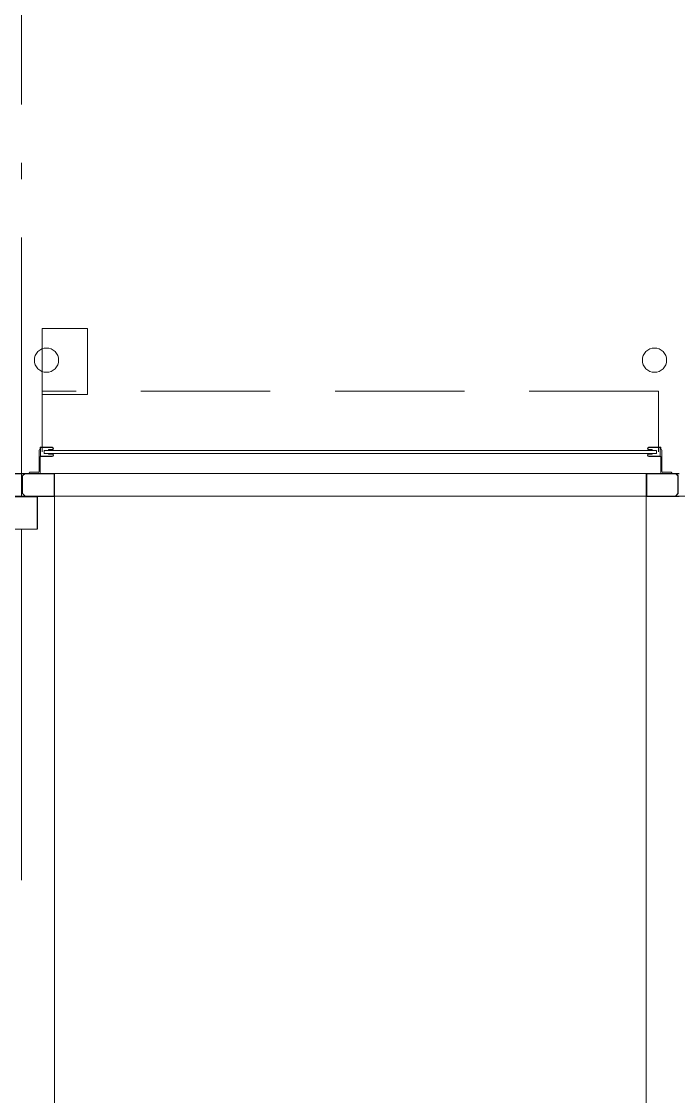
# Model space of a CAD drawing. Header units: metres. Extents: x -55 to 260, y -121 to 64.
# Drawn here: x 12.19 to 16.25, y -64.67 to -58.03 of the extents above; entities that cross this region are included whole.
import ezdxf

# ---------------------------------------------------------------- set-up
doc = ezdxf.new("R2010")
doc.units = ezdxf.units.M
doc.linetypes.add('01_Grid', pattern=[2.32, 1.6, -0.36, 0, -0.36])
doc.linetypes.add('04_Proyection', pattern=[1.2, 0.8, -0.4])
for name, color, linetype, lineweight in [('0-1', 7, 'Continuous', 5), ('03EJES-1', 1, '01_Grid', 5), ('06MUR-1', 253, 'Continuous', 5), ('06MUR-2', 53, 'Continuous', 25), ('06MUREXT-1', 9, 'Continuous', 15), ('06MUREXT-2', 133, 'Continuous', 5), ('11PUER-1', 253, 'Continuous', 5), ('11PUER-3', 133, '04_Proyection', 5), ('17EQAGUA-1', 253, 'Continuous', 5), ('46BANQ-1', 253, 'Continuous', 5), ('54ESTRUCTURA-1', 43, 'Continuous', 13), ('54ESTRUCTURA-2', 253, 'Continuous', 5), ('54ESTRUCTURA-4', 133, 'Continuous', 5), ('70LINEA-3', 213, 'Continuous', 9), ('70LINEA-4', 253, '04_Proyection', 5), ('70LINEA-5', 43, 'Continuous', 13), ('70LINEA_0_25-1', 9, 'Continuous', 15)]:
    doc.layers.add(name, color=color, linetype=linetype, lineweight=lineweight)
pattern_1 = [(50, (0, 0), (2.91481, -0.25534), [0.3048, -3.353]), (355, (0, 0), (-0.5639, 3.05678), [0.24384, -2.682]), (100.451, (0.243, -0.0213), (2.35075, 2.8019), [0.25904, -2.849]), (46.184, (0, 0.8128), (4.33666, -0.6728), [0.4572, -5.029]), (96.636, (0.3614, 0.7567), (3.798, 3.95842), [0.38856, -4.274]), (351.184, (0, 0.813), (3.79858, 3.9586), [0.36576, -4.023]), (21, (0.4064, 0.6096), (2.42556, -1.63645), [0.3048, -3.353]), (326, (0.4064, 0.6096), (0.98876, 2.9469), [0.24384, -2.682]), (71.451, (0.6086, 0.4733), (3.4144, 1.31093), [0.25904, -2.849]), (37.5, (0, 0), (0.04956, 1.3527), [0.13411, -2.516, 0.13411, -2.589, -2.692]), (37.5, (0, 0), (0.04956, 1.3527), [-5.373, 0.13411, -2.558]), (7.5, (0, 0), (1.06888, 1.603233), [0.13411, -1.418, 0.13411, -2.455, -1.026]), (7.5, (0, 0), (1.06888, 1.603233), [-4.141, 0.13411, -0.89205]), (327.5, (-0.9063, 0), (2.169315, -0.091976), [0.13411, -0.88189, 0.13411, -3.036, -4.206]), (327.5, (-0.9063, 0), (2.169315, -0.091976), [-4.186, 0.13411, -4.072]), (317.5, (-1.313, 0), (2.370307, 0.40642), [0.13411, -1.187, 0.13411, -1.971, -2.987]), (317.5, (-1.313, 0), (2.370307, 0.40642), [-3.426, 0.13411, -2.853])]

# ---------------------------------------------------------------- blocks, each defined once
blk = doc.blocks.new('Roll Up - 12_x14_-7620177-A1 _ A700')
at = {"layer": '11PUER-1'}
for p, q in [((-0.2413, 0.139), (-0.3112, 0.139)), ((-0.2413, 0.0355), (-0.2413, 0.139)), ((3.664, 0.139), (3.5941, 0.139)), ((3.5941, 0.139), (3.5941, 0.0355)), ((-0.3067, 0.1326), (-0.254, 0.1326)), ((-0.2476, 0.1263), (-0.2476, -0.0049)), ((3.6004, -0.0049), (3.6004, 0.1263)), ((3.6068, 0.1326), (3.6595, 0.1326)), ((-0.1671, 0.0355), (-0.2413, 0.0355)), ((-0.2389, -0.0198), (-0.2389, 0.0331)), ((-0.2389, 0.0331), (-0.1671, 0.0331)), ((-0.1671, 0.0212), (-0.1893, 0.0212)), ((-0.1893, 0.0212), (-0.1893, 0.0189)), ((-0.1893, 0.0189), (-0.1893, 0.0212)), ((-0.1893, 0.0212), (-0.1671, 0.0212)), ((-0.1893, 0.0189), (-0.1671, 0.0189)), ((-0.1671, 0.0189), (-0.1893, 0.0189)), ((3.5941, 0.0355), (3.5199, 0.0355)), ((3.5199, 0.0331), (3.5917, 0.0331)), ((3.5421, 0.0212), (3.5199, 0.0212)), ((3.5199, 0.0212), (3.5421, 0.0212)), ((3.5199, 0.0189), (3.5421, 0.0189)), ((3.5421, 0.0189), (3.5199, 0.0189)), ((3.5421, 0.0189), (3.5421, 0.0212)), ((3.5421, 0.0212), (3.5421, 0.0189)), ((3.5917, 0.0331), (3.5917, -0.0198)), ((-0.2413, -0.0103), (-0.2413, -0.0222)), ((-0.2413, -0.0222), (-0.2413, -0.0103)), ((-0.2413, -0.0222), (-0.1671, -0.0222)), ((-0.1671, -0.0198), (-0.2389, -0.0198)), ((-0.1671, -0.0055), (-0.1893, -0.0055)), ((-0.1893, -0.0055), (-0.1893, -0.0079)), ((-0.1893, -0.0079), (-0.1893, -0.0055)), ((-0.1893, -0.0055), (-0.1671, -0.0055)), ((-0.1893, -0.0079), (-0.1671, -0.0079)), ((-0.1671, -0.0079), (-0.1893, -0.0079)), ((3.5421, -0.0055), (3.5199, -0.0055)), ((3.5199, -0.0055), (3.5421, -0.0055)), ((3.5199, -0.0079), (3.5421, -0.0079)), ((3.5421, -0.0079), (3.5199, -0.0079)), ((3.5917, -0.0198), (3.5199, -0.0198)), ((3.5199, -0.0222), (3.5941, -0.0222)), ((3.5421, -0.0079), (3.5421, -0.0055)), ((3.5421, -0.0055), (3.5421, -0.0079)), ((3.5941, -0.0222), (3.5941, -0.0103)), ((3.5941, -0.0103), (3.5941, -0.0222))]:
    blk.add_line(p, q, dxfattribs=at)
for centre, radius, start, end in [((-0.3051, 0.1385), 0.00608, 175.47308, 255.03502), ((3.6579, 0.1385), 0.00608, 284.96498, 4.52692), ((-0.254, 0.1263), 0.00636, 0, 90), ((-0.254, 0.1263), 0.00636, 0, 90), ((3.6068, 0.1263), 0.00636, 90, 180), ((3.6068, 0.1263), 0.00636, 90, 180), ((-0.1671, 0.0272), 0.00833, 270, 90), ((-0.1671, 0.0272), 0.00833, 270, 90), ((-0.1671, 0.0272), 0.00595, 270, 90), ((-0.1671, 0.0272), 0.00595, 270, 90), ((3.5199, 0.0272), 0.00833, 90, 270), ((3.5199, 0.0272), 0.00833, 90, 270), ((3.5199, 0.0272), 0.00595, 90, 270), ((3.5199, 0.0272), 0.00595, 90, 270), ((-0.2413, -0.0038), 0.00642, 189.18017, 270), ((-0.1671, -0.0138), 0.00833, 270, 90), ((-0.1671, -0.0138), 0.00833, 270, 90), ((-0.1671, -0.0138), 0.00595, 270, 90), ((-0.1671, -0.0138), 0.00595, 270, 90), ((3.5199, -0.0138), 0.00833, 90, 270), ((3.5199, -0.0138), 0.00833, 90, 270), ((3.5199, -0.0138), 0.00595, 90, 270), ((3.5199, -0.0138), 0.00595, 90, 270), ((3.5941, -0.0038), 0.00642, 270, 350.81983)]:
    blk.add_arc(centre, radius, start, end, dxfattribs=at)
at = {"layer": '11PUER-3'}
for p, q in [((-0.1524, 0.2807), (3.5052, 0.2807)), ((-0.1524, 0.139), (3.5052, 0.139))]:
    blk.add_line(p, q, dxfattribs=at)
at = {"layer": '70LINEA-4'}
for p, q in [((-0.2286, 0.0067), (-0.2286, -0.369)), ((3.5814, -0.369), (3.5814, 0.0067)), ((-0.2286, -0.369), (3.5814, -0.369)), ((3.302, -0.349), (3.302, -0.7554)), ((3.5814, -0.349), (3.302, -0.349)), ((3.5814, -0.7554), (3.5814, -0.349)), ((3.302, -0.7554), (3.5814, -0.7554))]:
    blk.add_line(p, q, dxfattribs=at)
at = {"layer": '70LINEA-5'}
for p, q in [((3.5691, 0.0166), (-0.2159, 0.0166)), ((-0.2159, 0.0166), (-0.2159, -0.0032)), ((3.5691, -0.0032), (3.5691, 0.0166)), ((-0.2159, -0.0032), (3.5691, -0.0032))]:
    blk.add_line(p, q, dxfattribs=at)
blk = doc.blocks.new('Site - Round Bollard - 0_15m Diameter-V2-A1 _ A700')
at = {"layer": '17EQAGUA-1'}
for start, end in [(360, 180), (360, 180), (180, 360), (180, 0)]:
    blk.add_arc((0.0012, -0.075), 0.075, start, end, dxfattribs=at)
blk = doc.blocks.new('Downspout - Downspout-8692222-A1 _ A700')
at = {"layer": '54ESTRUCTURA-1'}
for p, q in [((12.2786, -60.963), (12.0814, -60.963)), ((12.0814, -60.963), (12.0814, -61.1632)), ((12.2786, -61.1632), (12.2786, -60.963)), ((12.0814, -61.1632), (12.2786, -61.1632))]:
    blk.add_line(p, q, dxfattribs=at)
at = {"layer": '54ESTRUCTURA-4'}
for p, q in [((11.7784, -60.96), (12.0814, -60.963)), ((11.7784, -61.1632), (11.7784, -60.96)), ((11.7784, -60.963), (11.7784, -61.1632)), ((12.2816, -60.963), (11.9786, -60.96)), ((12.2816, -61.1632), (12.2816, -60.963)), ((11.7784, -61.1632), (12.0814, -61.1632))]:
    blk.add_line(p, q, dxfattribs=at)
blk = doc.blocks.new('22011_AR_rvt-1-A1 _ A700')
at = {"layer": '06MUR-1'}
h = blk.add_hatch(dxfattribs=at)
h.set_pattern_fill('FP_1', color=256, style=0, pattern_type=2)
h.set_pattern_definition(pattern_1)
h.paths.add_polyline_path([(16.0548, -60.959), (16.256, -60.959), (16.256, -60.8193), (16.0548, -60.8193)])
h.paths.add_polyline_path([(10.086, -60.959), (12.3952, -60.959), (12.3952, -60.8193), (9.7822, -60.8193), (9.7822, -60.959)])
h.paths.add_polyline_path([(8.5058, -60.959), (8.5058, -60.8193), (-8.3538, -60.8193), (-8.3538, -60.959), (7.3522, -60.959)])
h.paths.add_polyline_path([(-9.6303, -60.959), (-9.6303, -60.8193), (-12.0503, -60.8193), (-12.0503, -60.959), (-11.1354, -60.959)])
h = blk.add_hatch(dxfattribs=at)
h.set_pattern_fill('FP_1', color=256, style=0, pattern_type=2)
h.set_pattern_definition(pattern_1)
h.paths.add_polyline_path([(16.0538, -60.96), (16.0548, -60.959), (16.0538, -60.8183)])
h.paths.add_polyline_path([(11.9741, -60.96), (12.3962, -60.96), (12.3952, -60.959), (10.4334, -60.96)])
h = blk.add_hatch(dxfattribs=at)
h.set_pattern_fill('FP_1', color=256, style=0, pattern_type=2)
h.set_pattern_definition(pattern_1)
h.paths.add_polyline_path([(16.256, -60.8193), (16.256, -60.8183), (16.149, -60.8193)])
at = {"layer": '06MUR-2'}
for p, q in [((10.086, -60.8193), (12.3952, -60.8193)), ((12.3952, -60.8193), (12.3952, -60.8183)), ((12.3952, -60.959), (12.3952, -60.8193)), ((16.0548, -60.8183), (16.0548, -60.8193)), ((16.0548, -60.8193), (16.0548, -60.959)), ((16.0548, -60.8193), (16.256, -60.8193)), ((10.086, -60.959), (12.3952, -60.959)), ((16.0548, -60.959), (16.256, -60.959))]:
    blk.add_line(p, q, dxfattribs=at)
at = {"layer": '06MUREXT-1'}
for p, q in [((12.2374, -60.8183), (9.7812, -60.8183)), ((12.3962, -60.8183), (12.3073, -60.8183)), ((12.3962, -60.96), (12.3962, -60.8183)), ((16.1427, -60.8183), (16.0538, -60.8183)), ((16.0538, -60.8183), (16.0538, -60.96)), ((16.256, -60.8183), (16.2125, -60.8183)), ((9.7812, -60.96), (12.3962, -60.96)), ((16.0538, -60.96), (16.256, -60.96))]:
    blk.add_line(p, q, dxfattribs=at)
at = {"layer": '06MUREXT-2'}
for p, q in [((12.3962, -60.8183), (16.0538, -60.8183)), ((12.3952, -60.96), (12.3952, -75.9596)), ((16.0528, -60.96), (12.3962, -60.96)), ((16.0528, -75.9596), (16.0528, -60.96))]:
    blk.add_line(p, q, dxfattribs=at)
at = {"layer": '46BANQ-1'}
for p, q in [((12.3952, -60.8183), (16.0548, -60.8183)), ((12.3962, -60.96), (16.0528, -60.96))]:
    blk.add_line(p, q, dxfattribs=at)
at = {"layer": '70LINEA-3'}
for p, q in [((12.3962, -60.8183), (16.0538, -60.8183)), ((12.3962, -60.8193), (16.0538, -60.8193)), ((16.0538, -60.8193), (12.3962, -60.8193)), ((16.0538, -60.959), (12.3962, -60.959)), ((12.3962, -60.959), (16.0538, -60.959)), ((16.0528, -60.96), (12.3962, -60.96))]:
    blk.add_line(p, q, dxfattribs=at)
at = {"layer": '70LINEA_0_25-1'}
for p, q in [((12.2137, -60.8193), (12.1983, -60.8346)), ((12.1983, -60.8346), (12.1983, -60.9437)), ((12.2374, -60.8183), (12.2137, -60.8183)), ((12.2137, -60.8183), (12.2137, -60.8193)), ((12.3962, -60.8193), (12.2137, -60.8193)), ((12.2137, -60.8193), (12.3962, -60.8193)), ((12.3962, -60.8183), (12.3073, -60.8183)), ((12.3962, -60.8193), (12.3962, -60.8183)), ((12.3962, -60.959), (12.3962, -60.8193)), ((16.1427, -60.8183), (16.0538, -60.8183)), ((16.0538, -60.8183), (16.0538, -60.8193)), ((16.2343, -60.8193), (16.0538, -60.8193)), ((16.0538, -60.8193), (16.0538, -60.959)), ((16.0538, -60.8193), (16.2343, -60.8193)), ((16.2343, -60.8183), (16.2125, -60.8183)), ((16.2343, -60.8193), (16.2343, -60.8183)), ((16.2496, -60.8346), (16.2343, -60.8193)), ((16.2496, -60.9437), (16.2496, -60.8346)), ((12.1983, -60.9437), (12.2137, -60.959)), ((12.2137, -60.959), (12.3962, -60.959)), ((12.3962, -60.959), (12.2137, -60.959)), ((12.2137, -60.959), (12.2137, -60.96)), ((12.2137, -60.96), (12.3962, -60.96)), ((12.3962, -60.96), (12.3962, -60.959)), ((16.0538, -60.959), (16.2343, -60.959)), ((16.2343, -60.959), (16.0538, -60.959)), ((16.0538, -60.959), (16.0538, -60.96)), ((16.0538, -60.96), (16.2343, -60.96)), ((16.2343, -60.959), (16.2496, -60.9437)), ((16.2343, -60.96), (16.2343, -60.959))]:
    blk.add_line(p, q, dxfattribs=at)
at = {"layer": '11PUER-1', "rotation": 180}
blk.add_blockref('Roll Up - 12_x14_-7620177-A1 _ A700', (15.9014, -60.6793), dxfattribs=at)
at = {"layer": '17EQAGUA-1'}
for p in [(12.3454, -60.0438), (16.1032, -60.0438)]:
    blk.add_blockref('Site - Round Bollard - 0_15m Diameter-V2-A1 _ A700', p, dxfattribs=at)
at = {"layer": '54ESTRUCTURA-2'}
blk.add_blockref('Downspout - Downspout-8692222-A1 _ A700', (0.01, 0), dxfattribs=at)
blk = doc.blocks.new('Roll Up - 12_x14_-V400-A1 _ A700')
at = {"layer": '11PUER-1'}
for p, q in [((-0.2413, 0.139), (-0.3112, 0.139)), ((-0.2413, 0.0355), (-0.2413, 0.139)), ((3.664, 0.139), (3.5941, 0.139)), ((3.5941, 0.139), (3.5941, 0.0355)), ((-0.3067, 0.1326), (-0.254, 0.1326)), ((-0.2476, 0.1263), (-0.2476, -0.0049)), ((3.6004, -0.0049), (3.6004, 0.1263)), ((3.6068, 0.1326), (3.6595, 0.1326)), ((-0.1671, 0.0355), (-0.2413, 0.0355)), ((-0.2389, -0.0198), (-0.2389, 0.0331)), ((-0.2389, 0.0331), (-0.1671, 0.0331)), ((-0.1671, 0.0212), (-0.1893, 0.0212)), ((-0.1893, 0.0212), (-0.1893, 0.0189)), ((-0.1893, 0.0189), (-0.1893, 0.0212)), ((-0.1893, 0.0212), (-0.1671, 0.0212)), ((-0.1893, 0.0189), (-0.1671, 0.0189)), ((-0.1671, 0.0189), (-0.1893, 0.0189)), ((3.5941, 0.0355), (3.5199, 0.0355)), ((3.5199, 0.0331), (3.5917, 0.0331)), ((3.5421, 0.0212), (3.5199, 0.0212)), ((3.5199, 0.0212), (3.5421, 0.0212)), ((3.5199, 0.0189), (3.5421, 0.0189)), ((3.5421, 0.0189), (3.5199, 0.0189)), ((3.5421, 0.0189), (3.5421, 0.0212)), ((3.5421, 0.0212), (3.5421, 0.0189)), ((3.5917, 0.0331), (3.5917, -0.0198)), ((-0.2413, -0.0103), (-0.2413, -0.0222)), ((-0.2413, -0.0222), (-0.2413, -0.0103)), ((-0.2413, -0.0222), (-0.1671, -0.0222)), ((-0.1671, -0.0198), (-0.2389, -0.0198)), ((-0.1671, -0.0055), (-0.1893, -0.0055)), ((-0.1893, -0.0055), (-0.1893, -0.0079)), ((-0.1893, -0.0079), (-0.1893, -0.0055)), ((-0.1893, -0.0055), (-0.1671, -0.0055)), ((-0.1893, -0.0079), (-0.1671, -0.0079)), ((-0.1671, -0.0079), (-0.1893, -0.0079)), ((3.5421, -0.0055), (3.5199, -0.0055)), ((3.5199, -0.0055), (3.5421, -0.0055)), ((3.5199, -0.0079), (3.5421, -0.0079)), ((3.5421, -0.0079), (3.5199, -0.0079)), ((3.5917, -0.0198), (3.5199, -0.0198)), ((3.5199, -0.0222), (3.5941, -0.0222)), ((3.5421, -0.0079), (3.5421, -0.0055)), ((3.5421, -0.0055), (3.5421, -0.0079)), ((3.5941, -0.0222), (3.5941, -0.0103)), ((3.5941, -0.0103), (3.5941, -0.0222))]:
    blk.add_line(p, q, dxfattribs=at)
for centre, radius, start, end in [((-0.3051, 0.1385), 0.00608, 175.47308, 255.03502), ((3.6579, 0.1385), 0.00608, 284.96498, 4.52692), ((-0.254, 0.1263), 0.00636, 0, 90), ((-0.254, 0.1263), 0.00636, 0, 90), ((3.6068, 0.1263), 0.00636, 90, 180), ((3.6068, 0.1263), 0.00636, 90, 180), ((-0.1671, 0.0272), 0.00833, 270, 90), ((-0.1671, 0.0272), 0.00833, 270, 90), ((-0.1671, 0.0272), 0.00595, 270, 90), ((-0.1671, 0.0272), 0.00595, 270, 90), ((3.5199, 0.0272), 0.00833, 90, 270), ((3.5199, 0.0272), 0.00833, 90, 270), ((3.5199, 0.0272), 0.00595, 90, 270), ((3.5199, 0.0272), 0.00595, 90, 270), ((-0.2413, -0.0038), 0.00642, 189.18017, 270), ((-0.1671, -0.0138), 0.00833, 270, 90), ((-0.1671, -0.0138), 0.00833, 270, 90), ((-0.1671, -0.0138), 0.00595, 270, 90), ((-0.1671, -0.0138), 0.00595, 270, 90), ((3.5199, -0.0138), 0.00833, 90, 270), ((3.5199, -0.0138), 0.00833, 90, 270), ((3.5199, -0.0138), 0.00595, 90, 270), ((3.5199, -0.0138), 0.00595, 90, 270), ((3.5941, -0.0038), 0.00642, 270, 350.81983)]:
    blk.add_arc(centre, radius, start, end, dxfattribs=at)
at = {"layer": '11PUER-3'}
for p, q in [((-0.1524, 0.2807), (3.5052, 0.2807)), ((-0.1524, 0.139), (3.5052, 0.139))]:
    blk.add_line(p, q, dxfattribs=at)
at = {"layer": '70LINEA-4'}
for p, q in [((-0.2286, 0.0067), (-0.2286, -0.369)), ((3.5814, -0.369), (3.5814, 0.0067)), ((-0.2286, -0.369), (3.5814, -0.369)), ((3.302, -0.349), (3.302, -0.7554)), ((3.5814, -0.349), (3.302, -0.349)), ((3.5814, -0.7554), (3.5814, -0.349)), ((3.302, -0.7554), (3.5814, -0.7554))]:
    blk.add_line(p, q, dxfattribs=at)
at = {"layer": '70LINEA-5'}
for p, q in [((3.5691, 0.0166), (-0.2159, 0.0166)), ((-0.2159, 0.0166), (-0.2159, -0.0032)), ((3.5691, -0.0032), (3.5691, 0.0166)), ((-0.2159, -0.0032), (3.5691, -0.0032))]:
    blk.add_line(p, q, dxfattribs=at)
blk = doc.blocks.new('22011_AR_rvt-2-A1 _ A700')
at = {"layer": '06MUR-1'}
h = blk.add_hatch(dxfattribs=at)
h.set_pattern_fill('FP_1', color=256, style=0, pattern_type=2)
h.set_pattern_definition(pattern_1)
h.paths.add_polyline_path([(16.256, -60.959), (16.256, -60.8193), (16.0548, -60.8193), (16.0548, -60.959)])
h.paths.add_polyline_path([(1.1896, -60.959), (8.5058, -60.959), (8.5058, -60.8193), (-8.3538, -60.8193), (-8.3538, -60.959), (-0.351, -60.959)])
h.paths.add_polyline_path([(12.3952, -60.959), (12.3952, -60.8193), (9.7822, -60.8193), (9.7822, -60.959), (11.9741, -60.959)])
h.paths.add_polyline_path([(-9.6303, -60.959), (-9.6303, -60.8193), (-12.0503, -60.8193), (-12.0503, -60.959), (-11.1354, -60.959)])
h = blk.add_hatch(dxfattribs=at)
h.set_pattern_fill('FP_1', color=256, style=0, pattern_type=2)
h.set_pattern_definition(pattern_1)
h.paths.add_polyline_path([(16.0538, -60.96), (16.0548, -60.959), (16.0538, -60.8183)])
h.paths.add_polyline_path([(8.5068, -60.96), (8.5058, -60.959), (7.3522, -60.96)])
h.paths.add_polyline_path([(11.9741, -60.96), (12.3962, -60.96), (12.3952, -60.959), (10.4334, -60.96)])
h.paths.add_polyline_path([(-9.6293, -60.96), (-9.6303, -60.959), (-11.1354, -60.96)])
at = {"layer": '06MUR-2'}
for p, q in [((10.086, -60.8193), (12.3952, -60.8193)), ((12.3952, -60.8193), (12.3952, -60.8183)), ((12.3952, -60.959), (12.3952, -60.8193)), ((16.0548, -60.8183), (16.0548, -60.8193)), ((16.0548, -60.8193), (16.0548, -60.959)), ((16.0548, -60.8193), (16.256, -60.8193)), ((10.086, -60.959), (12.3952, -60.959)), ((16.0548, -60.959), (16.256, -60.959))]:
    blk.add_line(p, q, dxfattribs=at)
at = {"layer": '06MUREXT-1'}
for p, q in [((12.2374, -60.8183), (9.7812, -60.8183)), ((12.3962, -60.8183), (12.3073, -60.8183)), ((12.3962, -60.96), (12.3962, -60.8183)), ((16.1427, -60.8183), (16.0538, -60.8183)), ((16.0538, -60.8183), (16.0538, -60.96)), ((16.256, -60.8183), (16.2125, -60.8183)), ((9.7812, -60.96), (12.3962, -60.96)), ((16.0538, -60.96), (16.256, -60.96))]:
    blk.add_line(p, q, dxfattribs=at)
at = {"layer": '06MUREXT-2'}
for p, q in [((12.3962, -60.8183), (16.0538, -60.8183)), ((12.3952, -60.96), (12.3952, -75.9596)), ((16.0528, -60.96), (12.3962, -60.96)), ((16.0528, -75.9596), (16.0528, -60.96)), ((12.192, -63.3327), (12.192, -61.1632))]:
    blk.add_line(p, q, dxfattribs=at)
at = {"layer": '46BANQ-1'}
for p, q in [((12.3952, -60.8183), (16.0548, -60.8183)), ((12.3962, -60.96), (16.0528, -60.96))]:
    blk.add_line(p, q, dxfattribs=at)
at = {"layer": '70LINEA-3'}
for p, q in [((12.3962, -60.8183), (16.0538, -60.8183)), ((12.3962, -60.8193), (16.0538, -60.8193)), ((16.0538, -60.8193), (12.3962, -60.8193)), ((16.0538, -60.959), (12.3962, -60.959)), ((12.3962, -60.959), (16.0538, -60.959)), ((16.0528, -60.96), (12.3962, -60.96))]:
    blk.add_line(p, q, dxfattribs=at)
at = {"layer": '70LINEA_0_25-1'}
for p, q in [((12.2137, -60.8193), (12.1984, -60.8346)), ((12.1984, -60.8346), (12.1984, -60.9437)), ((12.2374, -60.8183), (12.2137, -60.8183)), ((12.2137, -60.8183), (12.2137, -60.8193)), ((12.3962, -60.8193), (12.2137, -60.8193)), ((12.2137, -60.8193), (12.3962, -60.8193)), ((12.3962, -60.8183), (12.3073, -60.8183)), ((12.3962, -60.8193), (12.3962, -60.8183)), ((12.3962, -60.959), (12.3962, -60.8193)), ((16.1427, -60.8183), (16.0538, -60.8183)), ((16.0538, -60.8183), (16.0538, -60.8193)), ((16.2343, -60.8193), (16.0538, -60.8193)), ((16.0538, -60.8193), (16.0538, -60.959)), ((16.0538, -60.8193), (16.2343, -60.8193)), ((16.2343, -60.8183), (16.2125, -60.8183)), ((16.2343, -60.8193), (16.2343, -60.8183)), ((16.2497, -60.8346), (16.2343, -60.8193)), ((16.2497, -60.9437), (16.2497, -60.8346)), ((12.1984, -60.9437), (12.2137, -60.959)), ((12.2137, -60.959), (12.3962, -60.959)), ((12.3962, -60.959), (12.2137, -60.959)), ((12.2137, -60.959), (12.2137, -60.96)), ((12.2137, -60.96), (12.3962, -60.96)), ((12.3962, -60.96), (12.3962, -60.959)), ((16.0538, -60.959), (16.2343, -60.959)), ((16.2343, -60.959), (16.0538, -60.959)), ((16.0538, -60.959), (16.0538, -60.96)), ((16.0538, -60.96), (16.2343, -60.96)), ((16.2343, -60.959), (16.2497, -60.9437)), ((16.2343, -60.96), (16.2343, -60.959))]:
    blk.add_line(p, q, dxfattribs=at)
at = {"layer": '11PUER-1', "rotation": 180}
blk.add_blockref('Roll Up - 12_x14_-V400-A1 _ A700', (15.9014, -60.6793), dxfattribs=at)
at = {"layer": '17EQAGUA-1'}
for p in [(12.3454, -60.0438), (16.1032, -60.0438)]:
    blk.add_blockref('Site - Round Bollard - 0_15m Diameter-V2-A1 _ A700', p, dxfattribs=at)
at = {"layer": '54ESTRUCTURA-2'}
blk.add_blockref('Downspout - Downspout-8692222-A1 _ A700', (0.01, 0), dxfattribs=at)

msp = doc.modelspace()

# ---------------------------------------------------------------- linework, layer by layer
at = {"layer": '03EJES-1'}
for p, q in [((12.192, -60.96), (12.192, 60.3168)), ((255.455, -60.96), (-51.4051, -60.96))]:
    msp.add_line(p, q, dxfattribs=at)

# ---------------------------------------------------------------- block references
at = {"layer": '0-1'}
for name in ['22011_AR_rvt-2-A1 _ A700', '22011_AR_rvt-1-A1 _ A700']:
    msp.add_blockref(name, (0, 0), dxfattribs=at)

doc.saveas('drawing.dxf')
